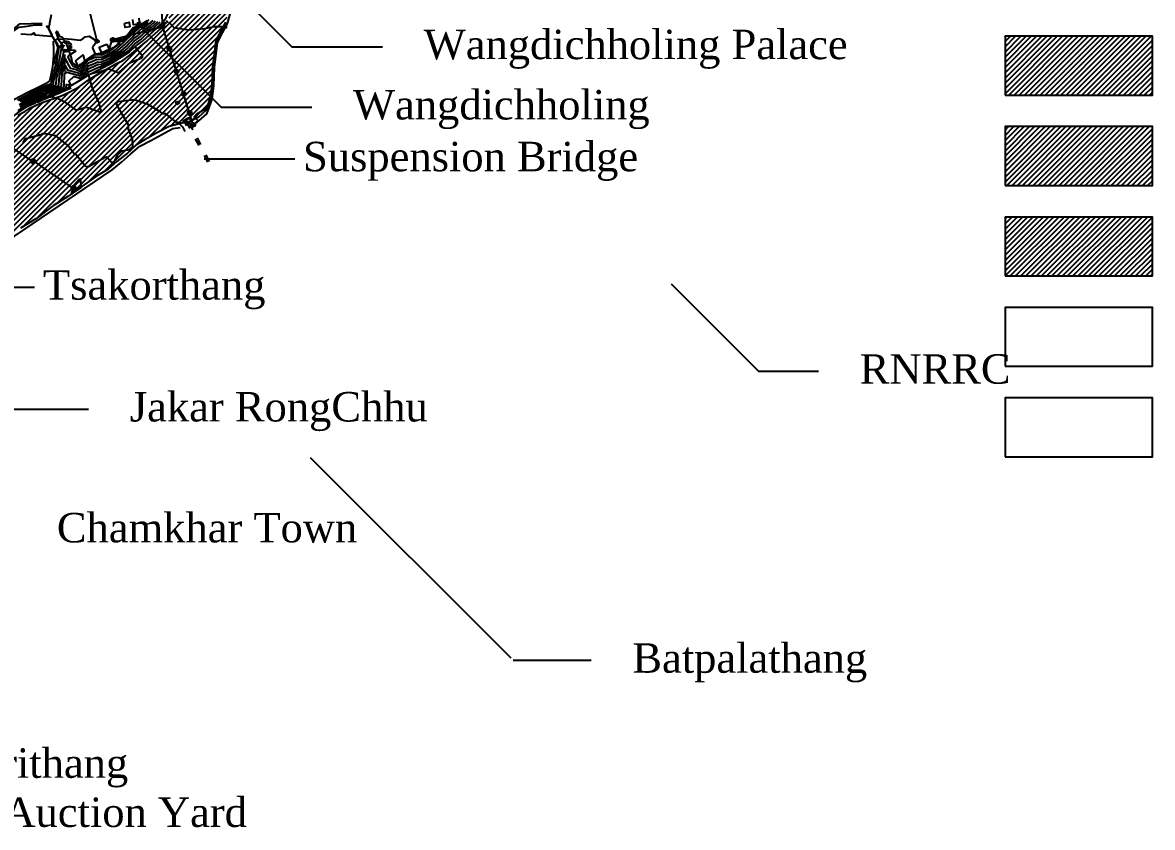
# Model space of a CAD drawing. Extents: x 13365 to 36625, y 86498 to 171760.
# Drawn here: x 15454 to 17370, y 86498 to 87863 of the extents above; entities that cross this region are included whole.
import ezdxf

# ---------------------------------------------------------------- set-up
doc = ezdxf.new("R2010")
doc.units = 0
doc.header["$LTSCALE"] = 5
doc.header["$MEASUREMENT"] = 0
for name, pattern in [('85', [0]), ('A_CONTINUOUS_LINE', [0]), ('KERB', [16, 5, -6, 5]), ('TOWNSHIP', [9, 2.5, -4, 2.5])]:
    doc.linetypes.add(name, pattern=pattern)
doc.layers.get('0').update_dxf_attribs({"linetype": 'A_CONTINUOUS_LINE'})
for name, color, linetype in [('Agricultural', 40, 'Continuous'), ('CONTOUR', 255, 'Continuous'), ('ELECTRIC', 240, 'A_CONTINUOUS_LINE'), ('EXISTING BUILDING', 21, 'A_CONTINUOUS_LINE'), ('EXISTING ROAD', 25, 'A_CONTINUOUS_LINE'), ('Institutional', 151, 'Continuous'), ('Recreational', 73, 'Continuous'), ('RELIEF', 255, 'A_CONTINUOUS_LINE'), ('Residential', 51, 'Continuous'), ('STREAM & RIVER FRONT', 161, 'A_CONTINUOUS_LINE'), ('TELECOM', 94, 'A_CONTINUOUS_LINE'), ('text', 7, 'Continuous'), ('TREES & VEGETN', 72, 'A_CONTINUOUS_LINE'), ('UNCLASS', 206, 'A_CONTINUOUS_LINE')]:
    doc.layers.add(name, color=color, linetype=linetype)

# ---------------------------------------------------------------- blocks, each defined once
blk = doc.blocks.new('S076')
at = {"color": 0}
for p, q in [((-0.5, 0.04), (-0.48, 0.13)), ((-0.5, -0.04), (-0.5, 0.04)), ((-0.48, 0.13), (-0.45, 0.21)), ((-0.48, 0.13), (-0.4, 0.12)), ((-0.45, 0.21), (-0.43, 0.25)), ((-0.43, 0.25), (-0.37, 0.33)), ((-0.37, 0.33), (-0.25, 0.2)), ((-0.35, 0.36), (-0.29, 0.41)), ((-0.25, 0.2), (-0.35, 0.36)), ((-0.29, 0.41), (-0.21, 0.45)), ((-0.21, 0.45), (-0.12, 0.48)), ((-0.12, 0.48), (-0.04, 0.28)), ((-0.04, 0.28), (-0.07, 0.49)), ((-0.07, 0.49), (0.08, 0.49)), ((-0.04, 0.28), (0, 0.14)), ((0.07, 0.43), (0.08, 0.49)), ((0.08, 0.49), (0.2, 0.47)), ((0.2, 0.47), (0.13, 0.22)), ((0.13, 0.22), (0.24, 0.44)), ((0.24, 0.44), (0.32, 0.38)), ((0.32, 0.38), (0.35, 0.35)), ((0.49, 0.07), (0.33, 0.08)), ((0.33, 0.08), (0.5, 0.05)), ((0.35, 0.35), (0.42, 0.28)), ((0.42, 0.28), (0.37, 0.25)), ((0.42, 0.28), (0.47, 0.17)), ((0.47, 0.17), (0.49, 0.07)), ((0.5, 0.05), (0.5, -0.04)), ((-0.48, -0.12), (-0.5, -0.04)), ((-0.27, -0.06), (-0.48, -0.12)), ((-0.47, -0.16), (-0.27, -0.06)), ((-0.41, -0.29), (-0.47, -0.16)), ((-0.35, -0.35), (-0.41, -0.29)), ((-0.35, -0.35), (-0.31, -0.32)), ((-0.25, -0.43), (-0.35, -0.35)), ((-0.17, -0.47), (-0.25, -0.43)), ((-0.09, -0.26), (-0.17, -0.47)), ((-0.13, -0.48), (-0.09, -0.32)), ((-0.02, -0.5), (-0.13, -0.48)), ((-0.09, -0.26), (-0.07, -0.14)), ((-0.09, -0.32), (-0.09, -0.26)), ((0.07, -0.49), (-0.02, -0.5)), ((0.07, -0.49), (0.05, -0.38)), ((0.21, -0.45), (0.07, -0.49)), ((0.24, -0.43), (0.15, -0.26)), ((0.15, -0.26), (0.21, -0.45)), ((0.35, -0.35), (0.24, -0.43)), ((0.47, -0.17), (0.28, -0.13)), ((0.28, -0.13), (0.45, -0.22)), ((0.35, -0.35), (0.33, -0.32)), ((0.41, -0.29), (0.35, -0.35)), ((0.45, -0.22), (0.41, -0.29)), ((0.48, -0.13), (0.47, -0.17)), ((0.5, -0.04), (0.48, -0.13))]:
    blk.add_line(p, q, dxfattribs=at)
blk = doc.blocks.new('S034')
at = {"color": 0}
for p, q in [((-0.5, 0), (-0.48, 0.13)), ((-0.48, -0.13), (-0.5, 0)), ((-0.48, 0.13), (-0.43, 0.25)), ((-0.43, 0.25), (-0.35, 0.35)), ((-0.35, 0.35), (-0.25, 0.43)), ((-0.3, 0), (-0.28, 0.11)), ((-0.28, -0.11), (-0.3, 0)), ((0.3, 0), (-0.3, 0)), ((-0.28, 0.11), (-0.21, 0.21)), ((-0.28, -0.11), (-0.28, 0.11)), ((-0.28, 0.11), (0.28, 0.11)), ((-0.25, 0.43), (-0.13, 0.48)), ((-0.21, 0.21), (-0.11, 0.28)), ((-0.21, -0.21), (-0.21, 0.21)), ((-0.21, 0.21), (0.21, 0.21)), ((-0.13, 0.48), (0, 0.5)), ((-0.11, 0.28), (0, 0.3)), ((-0.11, -0.28), (-0.11, 0.28)), ((-0.11, 0.28), (0.11, 0.28)), ((0, 0.5), (0.13, 0.48)), ((0, 0.3), (0.11, 0.28)), ((0, -0.3), (0, 0.3)), ((0.11, 0.28), (0.21, 0.21)), ((0.11, 0.28), (0.11, -0.28)), ((0.13, 0.48), (0.25, 0.43)), ((0.21, 0.21), (0.28, 0.11)), ((0.21, 0.21), (0.21, -0.21)), ((0.25, 0.43), (0.35, 0.35)), ((0.28, 0.11), (0.3, 0)), ((0.28, 0.11), (0.28, -0.11)), ((0.3, 0), (0.28, -0.11)), ((0.35, 0.35), (0.43, 0.25)), ((0.43, 0.25), (0.48, 0.13)), ((0.48, 0.13), (0.5, 0)), ((0.5, 0), (0.48, -0.13)), ((-0.43, -0.25), (-0.48, -0.13)), ((-0.35, -0.35), (-0.43, -0.25)), ((-0.25, -0.43), (-0.35, -0.35)), ((-0.21, -0.21), (-0.28, -0.11)), ((0.28, -0.11), (-0.28, -0.11)), ((-0.13, -0.48), (-0.25, -0.43)), ((-0.11, -0.28), (-0.21, -0.21)), ((0.21, -0.21), (-0.21, -0.21)), ((0, -0.5), (-0.13, -0.48)), ((0, -0.3), (-0.11, -0.28)), ((0.11, -0.28), (-0.11, -0.28)), ((0.11, -0.28), (0, -0.3)), ((0.13, -0.48), (0, -0.5)), ((0.21, -0.21), (0.11, -0.28)), ((0.25, -0.43), (0.13, -0.48)), ((0.28, -0.11), (0.21, -0.21)), ((0.35, -0.35), (0.25, -0.43)), ((0.43, -0.25), (0.35, -0.35)), ((0.48, -0.13), (0.43, -0.25))]:
    blk.add_line(p, q, dxfattribs=at)
blk = doc.blocks.new('S038')
at = {"color": 0}
for p, q in [((-0.5, 0), (0, 0.5)), ((-0.5, 0), (-0.48, 0.13)), ((-0.48, -0.13), (-0.5, 0)), ((0, -0.5), (-0.5, 0)), ((-0.5, 0), (0.5, 0)), ((-0.48, -0.13), (0.13, 0.48)), ((-0.48, 0.13), (-0.43, 0.25)), ((0.13, -0.48), (-0.48, 0.13)), ((-0.48, 0.13), (0.48, 0.13)), ((0.25, 0.43), (-0.43, -0.25)), ((-0.43, 0.25), (-0.35, 0.35)), ((0.43, 0.25), (-0.43, 0.25)), ((-0.43, 0.25), (0.25, -0.43)), ((-0.35, 0.35), (-0.25, 0.43)), ((-0.35, -0.35), (0.35, 0.35)), ((0.35, -0.35), (-0.35, 0.35)), ((-0.35, 0.35), (0.35, 0.35)), ((-0.35, -0.35), (-0.35, 0.35)), ((-0.25, 0.43), (-0.13, 0.48)), ((0.43, -0.25), (-0.25, 0.43)), ((-0.25, 0.43), (-0.25, -0.43)), ((-0.25, -0.43), (0.43, 0.25)), ((-0.13, 0.48), (0, 0.5)), ((-0.13, -0.48), (-0.13, 0.48)), ((-0.13, 0.48), (0.48, -0.13)), ((0.48, 0.13), (-0.13, -0.48)), ((0, 0.5), (0.13, 0.48)), ((0.5, 0), (0, 0.5)), ((0, 0.5), (0, -0.5)), ((0, -0.5), (0.5, 0)), ((0.13, 0.48), (0.25, 0.43)), ((0.13, 0.48), (0.13, -0.48)), ((0.25, 0.43), (0.35, 0.35)), ((0.25, -0.43), (0.25, 0.43)), ((0.35, 0.35), (0.43, 0.25)), ((0.35, 0.35), (0.35, -0.35)), ((0.43, 0.25), (0.48, 0.13)), ((0.48, 0.13), (0.5, 0)), ((0.5, 0), (0.48, -0.13)), ((-0.43, -0.25), (-0.48, -0.13)), ((0.48, -0.13), (-0.48, -0.13)), ((-0.35, -0.35), (-0.43, -0.25)), ((-0.43, -0.25), (0.43, -0.25)), ((-0.25, -0.43), (-0.35, -0.35)), ((0.35, -0.35), (-0.35, -0.35)), ((-0.13, -0.48), (-0.25, -0.43)), ((0, -0.5), (-0.13, -0.48)), ((0.13, -0.48), (0, -0.5)), ((0.25, -0.43), (0.13, -0.48)), ((0.35, -0.35), (0.25, -0.43)), ((0.43, -0.25), (0.35, -0.35)), ((0.48, -0.13), (0.43, -0.25))]:
    blk.add_line(p, q, dxfattribs=at)

msp = doc.modelspace()

# ---------------------------------------------------------------- hatches: boundary and pattern name
at = {"layer": 'Institutional', "linetype": 'Continuous'}
h = msp.add_hatch(dxfattribs=at)
h.set_pattern_fill('ANSI31', color=256, scale=50, style=0)
h.paths.add_polyline_path([(17120.5, 87740.3), (17370.5, 87740.3), (17370.5, 87840.3), (17120.5, 87840.3)])
at = {"layer": 'Recreational', "linetype": 'Continuous'}
h = msp.add_hatch(dxfattribs=at)
h.set_pattern_fill('ANSI31', color=256, scale=50, style=0)
h.paths.add_polyline_path([(16925, 88786.8), (16936, 88794.7), (16947.6, 88802.4), (16962.3, 88809.4), (16976.6, 88812.1), (16983.1, 88809), (16986.2, 88800.5), (16986.6, 88791.6), (16967.5, 88779.2), (16951.5, 88770.1), (16934.6, 88758.8), (16914.2, 88751.5), (16893.9, 88741.5), (16869.9, 88732.3), (16848.2, 88722.4), (16827.4, 88716.3), (16807.1, 88707.7), (16796.7, 88696.8), (16791.9, 88682.1), (16793.6, 88667.3), (16776.2, 88655.2), (16755.4, 88642.2), (16730.7, 88633.1), (16699, 88620.9), (16673, 88608.8), (16645.7, 88596.6), (16626.2, 88584.1), (16604.9, 88574.9), (16584.5, 88567.9), (16566.7, 88556.3), (16551.6, 88548.5), (16527.7, 88536.8), (16510, 88521.6), (16493, 88512), (16480.9, 88500.3), (16471.3, 88486.5), (16458.3, 88468.6), (16448.8, 88462.1), (16439.7, 88454.3), (16437.1, 88432.3), (16432.7, 88415.2), (16424.9, 88397), (16408.9, 88372.8), (16392, 88357.2), (16373.7, 88338.5), (16349.9, 88319.5), (16329.4, 88302.9), (16305.6, 88287.3), (16283.5, 88279.5), (16258.8, 88271.3), (16229.7, 88257.4), (16199.3, 88247.4), (16175.1, 88235.7), (16154.6, 88224), (16137.7, 88211), (16124.3, 88198.4), (16110.8, 88183.6), (16086.6, 88172.4), (16067.9, 88161.5), (16041.5, 88148.5), (16009.8, 88132.9), (15987.7, 88122.9), (15964.3, 88106.9), (15939.5, 88090.3), (15921.3, 88073.5), (15902.2, 88056.6), (15885.3, 88036.2), (15871.4, 88017.9), (15857.1, 87998), (15844.6, 87976.7), (15831.5, 87955.8), (15816.8, 87917.7), (15806.4, 87890), (15797.7, 87863.9), (15781.2, 87833.2), (15779, 87814.4), (15776, 87788.5), (15774.6, 87758.9), (15772, 87736.4), (15764.6, 87714.5), (15752.1, 87702.9), (15737.8, 87695.9), (15723.5, 87692.9), (15702.2, 87687.3), (15682.6, 87677.2), (15661.4, 87665.1), (15647.5, 87656.8), (15631.5, 87641.7), (15613.7, 87627.8), (15598.5, 87614.8), (15579, 87602.7), (15558.2, 87588.3), (15530.5, 87568.4), (15506.2, 87552.8), (15476.2, 87530.6), (15449.8, 87514.6), (15419.5, 87490.4), (15398.4, 87472), (15376.2, 87452.5), (15353.5, 87428.8), (15337.7, 87407.5), (15323.1, 87385.9), (15310.7, 87362.1), (15298.2, 87335.7), (15280.3, 87299.3), (15246.3, 87276.1), (15214.3, 87255), (15177.6, 87217.2), (15140.8, 87184.2), (15110, 87150.7), (15083, 87205.7), (15068.3, 87236.1), (15050, 87278.5), (15039.1, 87304.4), (15028.9, 87340.4), (15019.2, 87365.1), (15012.2, 87383.9), (15005.2, 87400.1), (15002.4, 87411.1), (15003.5, 87420.6), (15010.8, 87421.7), (15020.9, 87421.1), (15033.5, 87424.8), (15054.1, 87429.6), (15070.5, 87435.9), (15082.1, 87438), (15097.9, 87441.2), (15110.6, 87445.9), (15125.3, 87450.1), (15132.2, 87452.8), (15148.6, 87458.1), (15162.3, 87460.7), (15176.6, 87464.4), (15188.7, 87468.1), (15197.1, 87473.9), (15202.5, 87479.8), (15212, 87490.3), (15220.4, 87498.7), (15229.4, 87506.1), (15239.4, 87515.1), (15251.5, 87523.5), (15261.6, 87530.9), (15272.6, 87537.8), (15285.9, 87546.3), (15297, 87551.5), (15310.2, 87558.4), (15326, 87566.8), (15340.8, 87577.9), (15349.8, 87587), (15362, 87598.6), (15368.8, 87607.5), (15375.7, 87618.1), (15384.2, 87628.8), (15390, 87641.4), (15396.3, 87654.6), (15402.6, 87664.1), (15414.2, 87677.8), (15423.2, 87687.3), (15436.9, 87698.3), (15445.4, 87706.4), (15457.1, 87712.7), (15466, 87718.5), (15482.9, 87725.9), (15496.6, 87731.1), (15517.7, 87738.5), (15532.5, 87745.4), (15549.5, 87754.4), (15563.2, 87764.4), (15574.8, 87771.8), (15591.7, 87782.3), (15610.7, 87792.9), (15623.5, 87799.3), (15635.6, 87808.3), (15648.8, 87819.4), (15664.1, 87832), (15673.6, 87840.4), (15687.9, 87853.3), (15699.5, 87867), (15706.4, 87878), (15712.7, 87891.7), (15721.7, 87909.1), (15729.6, 87927), (15737.6, 87940.4), (15742.3, 87950.4), (15751.3, 87963.1), (15758.2, 87980.5), (15762.9, 87998.4), (15770.4, 88013.7), (15781.4, 88027.5), (15789.9, 88042.2), (15797.3, 88052.3), (15808.9, 88069.7), (15814.2, 88085), (15825.3, 88097.2), (15837.4, 88107.7), (15852.8, 88118.3), (15864.9, 88132.5), (15879.7, 88144.1), (15895.6, 88157.5), (15907.2, 88172.8), (15919.3, 88188.6), (15936.2, 88204.4), (15951, 88221.8), (15962.6, 88233.9), (15979, 88249.9), (15993.8, 88267.3), (16004.3, 88285.2), (16017, 88307.5), (16026.5, 88323.3), (16033.6, 88347), (16041.2, 88369.1), (16050.9, 88392.4), (16061.8, 88405.7), (16079.8, 88418.7), (16098.3, 88428.1), (16112.5, 88429.5), (16130.3, 88435.5), (16147.6, 88441.9), (16166, 88448.2), (16184.9, 88453), (16202.8, 88459.7), (16219.5, 88466.2), (16244.2, 88475.4), (16265.7, 88483.5), (16293.9, 88494.7), (16322.7, 88508.1), (16341.4, 88520.7), (16360.9, 88535.1), (16377.9, 88547.6), (16398.4, 88564.3), (16414.5, 88572.9), (16436.6, 88582.6), (16453.3, 88593.8), (16477.3, 88606.3), (16493.4, 88613.1), (16513.9, 88621.7), (16532.9, 88632.3), (16548.6, 88642.5), (16568.7, 88657.6), (16582.8, 88670.7), (16596.6, 88682.2), (16611.9, 88687.1), (16627.9, 88686.6), (16647.1, 88693.6), (16679.3, 88703.6), (16716.8, 88703.1), (16737.9, 88713.1), (16748.9, 88728.4), (16762.1, 88738.9), (16778.5, 88752.6), (16787.4, 88761), (16806.1, 88767.2), (16819, 88772.3), (16836.6, 88774.3), (16850.1, 88775), (16864.4, 88778.4), (16880, 88783.1), (16894.9, 88784.5), (16910.8, 88785.5)])
h = msp.add_hatch(dxfattribs=at)
h.set_pattern_fill('ANSI31', color=256, scale=50, style=0)
h.paths.add_polyline_path([(17120.5, 87586.9), (17370.5, 87586.9), (17370.5, 87686.9), (17120.5, 87686.9)])
at = {"layer": 'Residential', "linetype": 'Continuous'}
h = msp.add_hatch(dxfattribs=at)
h.set_pattern_fill('ANSI31', color=256, scale=50, style=0)
h.paths.add_polyline_path([(17120.5, 87433.5), (17370.5, 87433.5), (17370.5, 87533.5), (17120.5, 87533.5)])

# ---------------------------------------------------------------- linework, layer by layer
at = {"layer": 'Agricultural', "linetype": 'Continuous'}
msp.add_lwpolyline([(15667.6, 87867.9), (15662, 87862.4), (15651.5, 87856.2), (15643.6, 87853.2), (15634.8, 87844.7), (15620.1, 87832), (15608.1, 87821), (15593.4, 87813.4), (15576.1, 87808.4), (15564.1, 87801.4), (15556.1, 87792.7), (15548.1, 87789.1), (15538.1, 87794.7), (15536.5, 87803.7), (15532.8, 87815.7), (15527.8, 87828), (15522.1, 87834.7), (15511.8, 87835.4), (15505.5, 87830.7), (15505.8, 87818.7), (15506.1, 87808.4), (15504.5, 87787.7), (15501.7, 87773.9), (15499.4, 87764.9), (15493.4, 87759.9), (15482, 87754.6), (15460.4, 87743.9), (15438.7, 87732.6)], dxfattribs=at)
at = {"layer": 'CONTOUR', "color": 33, "linetype": 'A_CONTINUOUS_LINE'}
for points in [[(15450.4, 87844.2), (15468.3, 87843.3), (15469.1, 87843.7), (15470.6, 87844.5), (15473.2, 87845.8), (15473.4, 87845.7), (15473.5, 87845.6), (15473.4, 87843.9), (15473.4, 87843.8), (15475.5, 87842.8), (15501.4, 87840.5), (15503.6, 87841.6), (15503.7, 87842.7), (15498.2, 87853.9), (15498.8, 87855.7), (15498.9, 87857.8), (15499.9, 87860.5), (15499.6, 87863.3), (15502.3, 87877.3)], [(15446.6, 87731.7), (15462.4, 87739.9), (15463.8, 87740.5), (15479.4, 87748.5), (15481, 87749.2), (15482.1, 87749.4), (15482.7, 87749.8), (15502.4, 87757.9), (15503.9, 87758.4), (15505.5, 87759), (15505.6, 87759.1), (15505.7, 87759.4), (15506, 87763.7), (15510.3, 87779.2), (15514.4, 87794), (15515.2, 87796.8), (15517, 87802.5), (15519.2, 87816.7), (15522.5, 87822.1), (15522.6, 87822.5), (15522.3, 87823.4), (15516.2, 87832.1), (15514.8, 87834.5), (15510.7, 87847.4), (15511.4, 87848.7), (15512.2, 87848.3), (15515.9, 87840.4), (15520.3, 87839.1), (15523.1, 87836.4), (15536.3, 87835.4), (15551, 87833.8), (15556.2, 87836.7), (15559.5, 87839.5), (15566.7, 87840.4), (15579.3, 87831.9), (15579.8, 87831.8), (15579.8, 87831.7), (15579.6, 87830.7), (15572.6, 87822.4), (15572.3, 87821.5), (15572.4, 87820.6), (15576.4, 87810), (15576.4, 87809.8), (15576.4, 87809.7), (15577.2, 87809.4), (15587.6, 87808.7), (15590.2, 87810), (15601.1, 87815.2), (15604.4, 87817.4), (15617.7, 87827.6), (15618.3, 87829), (15617.9, 87829.4), (15612.5, 87831.8), (15611.9, 87833.3), (15612, 87833.4), (15612.5, 87833.9), (15620.6, 87835.5), (15624.2, 87835.4), (15624.4, 87835.5), (15625.3, 87836.1), (15633.7, 87845.5), (15638.2, 87851.6), (15641, 87854.9), (15643.5, 87855.9), (15645.8, 87857), (15647, 87857.5), (15649.4, 87862.1), (15649.2, 87864)], [(15448, 87724.4), (15453.9, 87727.6), (15461.9, 87731.7), (15469.7, 87734.8), (15477.6, 87738.9), (15485.6, 87742.2), (15491.2, 87743.3), (15493.9, 87745.4), (15503.6, 87749.4), (15510.5, 87752), (15518.3, 87754.9), (15518.8, 87755.3), (15519.4, 87756.9), (15520.8, 87777), (15521.8, 87780.4), (15522.6, 87783.6), (15524.3, 87790.4), (15524.8, 87790.8), (15525.5, 87790.4), (15529.1, 87783.2), (15546, 87779), (15550.7, 87777.1), (15551.1, 87777.1), (15551.8, 87777.3), (15559.1, 87782.5), (15559.5, 87783.2), (15565.3, 87790.1), (15574.7, 87794.3), (15581.1, 87797), (15586.6, 87796.5), (15598.5, 87802), (15603.5, 87804.4), (15620.7, 87815.6), (15629.3, 87822.9), (15633.5, 87827.6), (15642.3, 87836.2), (15647.7, 87840.2), (15652.8, 87845), (15660.5, 87852.3), (15663.6, 87853.8), (15669.4, 87857.4), (15679, 87866.3)], [(15448.8, 87722.1), (15456.3, 87726.2), (15461.7, 87728.9), (15471.6, 87732.9), (15477, 87735.6), (15487.1, 87739.9), (15494.2, 87741.3), (15497.7, 87744), (15504, 87746.5), (15512.7, 87749.9), (15522.5, 87753.6), (15523.2, 87754.1), (15523.8, 87755.7), (15524.5, 87775.9), (15525.4, 87777.5), (15525.5, 87777.5), (15526.3, 87777.3), (15526.3, 87777.4), (15526.4, 87777.5), (15526, 87778.3), (15526, 87778.4), (15526.1, 87778.5), (15527.1, 87779.4), (15527.2, 87779.4), (15528.7, 87779.4), (15547.8, 87774.3), (15550.8, 87773.1), (15551.1, 87773.1), (15551.9, 87773.4), (15561.3, 87780), (15561.6, 87780.5), (15565.5, 87785.1), (15578.6, 87791), (15582.8, 87792.8), (15586.3, 87792.4), (15601.3, 87799.4), (15604.4, 87800.8), (15626.1, 87815), (15631.5, 87819.6), (15637.2, 87826), (15643.1, 87831.7), (15650.9, 87837.5), (15654.2, 87840.7), (15664.7, 87850.7), (15666.8, 87851.7), (15670.8, 87854.2), (15683, 87865.4)], [(15449.6, 87719.8), (15458.8, 87724.8), (15461.5, 87726.2), (15473.6, 87731), (15476.4, 87732.4), (15488.6, 87737.6), (15497.3, 87739.3), (15501.4, 87742.5), (15504.4, 87743.7), (15514.9, 87747.7), (15526.8, 87752.2), (15527.6, 87752.8), (15527.7, 87753.2), (15527.9, 87758), (15528.1, 87758.4), (15528.6, 87758.5), (15534.1, 87757.4), (15534.6, 87757.6), (15534.8, 87758.2), (15532.5, 87764), (15532.5, 87764.5), (15532.9, 87765.2), (15539.7, 87771.5), (15540.4, 87771.9), (15541.1, 87771.9), (15549.6, 87769.6), (15550.9, 87769.1), (15551, 87769), (15552.1, 87769.4), (15563.5, 87777.6), (15563.6, 87777.8), (15565.6, 87780.1), (15582.6, 87787.7), (15584.4, 87788.5), (15586, 87788.4), (15604.1, 87796.7), (15605.2, 87797.3), (15631.5, 87814.5), (15633.7, 87816.3), (15640.9, 87824.4), (15643.9, 87827.3), (15654, 87834.8), (15655.7, 87836.5), (15668.9, 87849), (15670, 87849.6), (15672.1, 87850.9), (15687, 87864.6)], [(15451.5, 87729), (15462, 87734.4), (15467.7, 87736.7), (15478.2, 87742.1), (15484.1, 87744.5), (15488.2, 87745.4), (15490.2, 87746.9), (15503.2, 87752.2), (15508.3, 87754.1), (15514, 87756.3), (15514.4, 87756.6), (15514.8, 87757.7), (15515.9, 87772.6), (15517.9, 87780), (15519.9, 87787), (15522.5, 87795.5), (15524.2, 87802.5), (15524.7, 87802.9), (15525.5, 87802.5), (15529.9, 87793.8), (15534.1, 87786.3), (15544.2, 87783.7), (15550.6, 87781.1), (15551.2, 87781.1), (15551.7, 87781.3), (15556.9, 87785), (15557.4, 87785.9), (15565.2, 87795.1), (15570.8, 87797.6), (15579.5, 87801.3), (15586.9, 87800.6), (15595.8, 87804.7), (15602.7, 87808), (15615.3, 87816.2), (15627.1, 87826.2), (15629.8, 87829.2), (15641.5, 87840.6), (15644.6, 87843), (15651.4, 87849.3), (15656.2, 87853.9), (15660.4, 87855.9), (15668, 87860.7), (15675, 87867.1)], [(15652.8, 87865.2), (15651.8, 87862.5), (15649.9, 87858.6), (15650, 87858.2), (15650.3, 87858.2), (15654, 87860.1), (15665.3, 87867.2)], [(15513.2, 87820.5), (15507.1, 87798), (15509.4, 87791.7), (15509.9, 87791.3), (15510.4, 87791.7), (15511.6, 87797.4), (15511.6, 87797.5), (15511.7, 87797.7), (15515.5, 87821.8), (15515.6, 87821.8), (15515.6, 87821.9), (15515.6, 87821.9), (15515.5, 87822), (15511.2, 87830.1), (15510.3, 87830.3), (15509.9, 87829.4), (15513.2, 87820.5)], [(15453.5, 87660.4), (15455, 87661.3), (15456.3, 87662.8), (15457, 87665.3), (15457.1, 87665.5), (15459.1, 87666.6), (15486.8, 87674.2), (15487.4, 87675.2), (15487.5, 87675.2), (15487.6, 87675.2), (15488.8, 87675.3), (15493, 87675), (15508.6, 87671.6), (15532, 87653.1), (15541.1, 87641.1), (15544.2, 87639.5), (15560.4, 87620.1), (15565.4, 87619), (15593.6, 87635.1), (15596.2, 87635.6), (15597.2, 87635.1), (15605, 87626.1), (15606, 87625.7), (15606.3, 87625.8), (15609.3, 87628.5), (15615.7, 87640), (15622.6, 87645.8), (15634.7, 87647.9), (15639.8, 87652), (15640.1, 87652.4), (15640.3, 87653.3), (15639.9, 87665.5), (15633.5, 87682.5), (15633, 87689.9), (15623.2, 87707.2), (15613.7, 87724.7), (15613.7, 87728.2), (15615.6, 87729.6), (15643.1, 87732.9), (15664.9, 87725.7), (15684.6, 87714), (15690.5, 87709), (15695.4, 87709.1), (15713.8, 87694.4), (15717.1, 87694.3), (15724.8, 87686.5), (15728.9, 87678.7)], [(15742.7, 87681.8), (15742.3, 87682.1), (15739.6, 87687.3), (15739.5, 87687.9), (15739.7, 87688.1), (15742.9, 87690.1), (15750.7, 87696.1), (15751.1, 87696.8), (15750.9, 87697.5), (15745.2, 87702.7), (15744.9, 87703.3), (15745.1, 87703.9), (15749.7, 87709.3), (15770, 87720.6), (15770.3, 87721.1), (15770.3, 87721.1), (15770.4, 87721.1), (15770.8, 87721.1), (15770.9, 87721.1)], [(15736.5, 87691.8), (15736.2, 87693.9), (15736.3, 87694), (15737.3, 87694.7), (15739.9, 87696.6), (15740, 87696.8), (15739.8, 87697.3), (15735.9, 87701.3), (15735.5, 87701.6), (15735.3, 87701.5), (15733.4, 87700.6), (15726.1, 87696.3), (15725.8, 87695.7), (15725.9, 87695.4), (15729.2, 87692.3), (15731.7, 87688.4)]]:
    msp.add_lwpolyline(points, dxfattribs=at)
at = {"layer": 'CONTOUR', "color": 252, "linetype": 'A_CONTINUOUS_LINE'}
for points in [[(15449, 87730.4), (15462.2, 87737.2), (15465.8, 87738.6), (15478.8, 87745.3), (15482.5, 87746.9), (15485.1, 87747.4), (15486.4, 87748.4), (15502.8, 87755), (15506.1, 87756.3), (15509.7, 87757.7), (15510, 87757.9), (15510.3, 87758.6), (15511, 87768.1), (15514.1, 87779.6), (15517.1, 87790.5), (15518.8, 87796.2), (15522.2, 87807.2), (15522.9, 87811.7), (15525.8, 87817), (15526.2, 87817.3), (15527.4, 87817.6), (15542, 87816.6), (15543.2, 87815.6), (15542.7, 87814.3), (15531.2, 87806.9), (15530.5, 87805.9), (15530.5, 87805.5), (15532.8, 87800.4), (15537.7, 87791.8), (15539.1, 87789.3), (15542.4, 87788.5), (15550.5, 87785.2), (15551.2, 87785.1), (15551.5, 87785.2), (15554.7, 87787.5), (15555.3, 87788.6), (15565, 87800.1), (15566.8, 87801), (15577.9, 87805.5), (15587.2, 87804.7), (15593, 87807.3), (15601.9, 87811.6), (15609.8, 87816.8), (15624.9, 87829.5), (15626.1, 87830.8), (15640.7, 87845), (15641.5, 87845.7), (15650, 87853.6), (15652, 87855.5), (15657.2, 87858), (15666.7, 87863.9)], [(15450.4, 87717.6), (15461.2, 87723.4), (15461.3, 87723.5), (15475.5, 87729.1), (15475.7, 87729.2), (15490.1, 87735.2), (15500.3, 87737.3), (15500.9, 87737.7), (15502, 87737.9), (15513.8, 87734.5), (15523, 87730), (15542.5, 87716), (15544.2, 87715.3), (15545.5, 87715.4), (15561.2, 87720), (15561.4, 87720.2), (15561.4, 87720.2), (15561.4, 87720.2), (15561.9, 87720), (15574.8, 87715.5), (15585.5, 87711.6), (15586.5, 87711.8), (15587, 87713.2), (15582.7, 87729.1), (15578.7, 87736.6), (15571.5, 87753.7), (15566.3, 87771.8), (15565.5, 87773.1), (15565.4, 87773.1), (15563.8, 87773.5), (15563.7, 87773.7), (15563.7, 87773.9), (15565.7, 87775.1), (15565.7, 87775.1), (15565.8, 87775.1), (15568.7, 87776.5), (15586.4, 87781.2), (15600.1, 87784.9), (15615.8, 87779), (15617.1, 87778.9), (15618.8, 87779.7), (15636.7, 87795.6), (15655.9, 87803.5), (15657, 87804.8), (15656.7, 87806.5), (15644.9, 87821), (15644.4, 87822.6), (15644.4, 87822.6), (15644.6, 87822.8), (15644.7, 87822.9), (15657.1, 87832.1), (15657.1, 87832.2), (15673.1, 87847.4), (15673.3, 87847.5), (15673.5, 87847.6), (15691, 87863.7)], [(15692.3, 87864.2), (15693.6, 87861.2), (15693.8, 87861), (15694.5, 87861), (15700.3, 87865.2)], [(15701.8, 87864.8), (15710.3, 87855), (15735.7, 87851.3), (15762.7, 87853.5), (15778.7, 87856.8), (15790.3, 87856.8), (15798, 87857.8), (15798.6, 87857.6), (15798.7, 87857.4), (15798.7, 87855.7), (15798.7, 87854.5), (15798.7, 87854.4), (15798.7, 87854.4), (15799, 87854.2), (15799.2, 87854)]]:
    msp.add_lwpolyline(points, dxfattribs=at)
at = {"layer": 'CONTOUR', "linetype": 'A_CONTINUOUS_LINE'}
for points in [[(15543.2, 87798.4), (15543.3, 87797.9), (15545.9, 87792.5), (15545.9, 87791.9), (15545.9, 87791.9), (15545.5, 87791.6), (15545.5, 87791.6), (15545.5, 87791.5), (15546.1, 87791.1), (15550.9, 87789.2), (15551.3, 87789.1), (15551.4, 87789.1), (15552.6, 87790), (15553.2, 87791.3), (15557.7, 87796.6), (15559, 87798.4), (15559, 87798.5), (15559, 87799.3), (15556.9, 87807.8), (15556.3, 87808.4), (15555, 87808.2), (15543.9, 87799.4), (15543.2, 87798.4)], [(15551.6, 87597.6), (15551.4, 87597.6), (15548.9, 87597.2), (15540.3, 87587.6), (15536.6, 87585), (15536.4, 87584.7), (15536.6, 87584.4), (15539.6, 87582), (15539.6, 87581.9), (15539.1, 87578.4), (15536.5, 87576.1), (15536.3, 87575.9), (15536.3, 87575.7), (15536.6, 87573.2), (15536.7, 87573), (15538.3, 87573.2), (15551.9, 87582.5), (15552.8, 87583.6), (15553, 87584.6), (15552.1, 87596.6), (15551.6, 87597.6)]]:
    msp.add_lwpolyline(points, dxfattribs=at)
at = {"layer": 'ELECTRIC', "linetype": 'A_CONTINUOUS_LINE'}
for p, q in [((15580.1, 87831.8), (15568, 87879.2)), ((15470.9, 87627.8), (15390.7, 87681.8)), ((15470.9, 87627.8), (15471.5, 87628.9)), ((15471.5, 87628.9), (15539.6, 87581.9)), ((15539.6, 87581.9), (15540.3, 87582.9))]:
    msp.add_line(p, q, dxfattribs=at)
at = {"layer": 'EXISTING BUILDING', "linetype": 'A_CONTINUOUS_LINE'}
msp.add_line((15583.5, 87821.5), (15596.4, 87827.1), dxfattribs=at)
at = {"layer": 'EXISTING BUILDING', "linetype": 'TOWNSHIP'}
for p, q in [((15731.3, 87695.1), (15774.1, 87614.2)), ((15734.7, 87696.8), (15776.7, 87615.6))]:
    msp.add_line(p, q, dxfattribs=at)
at = {"layer": 'EXISTING BUILDING', "linetype": 'A_CONTINUOUS_LINE'}
for points in [[(15495.5, 87857.7), (15494.9, 87856), (15496.4, 87855.2)], [(15495.5, 87857.7), (15497, 87857.1), (15496.4, 87855.2), (15494.9, 87856), (15495.5, 87857.7)], [(15636, 87856.5), (15634.8, 87863.4), (15626.3, 87862)], [(15636, 87856.5), (15627.4, 87855.1), (15626.3, 87862)], [(15650.7, 87870.7), (15652.1, 87861.4), (15641.9, 87859.5), (15640.3, 87868.9)], [(15596.4, 87827.1), (15600.5, 87817.8), (15587.8, 87812.2), (15583.5, 87821.5)], [(15551.6, 87793.5), (15552.5, 87792.3), (15551.3, 87791.4), (15550.5, 87792.6), (15551.6, 87793.5)]]:
    msp.add_lwpolyline(points, dxfattribs=at)
at = {"layer": 'EXISTING ROAD', "linetype": 'KERB'}
for points in [[(15535.7, 87752.2), (15526.2, 87748), (15514, 87742.7), (15500.4, 87737.2), (15475.5, 87726.8), (15459.4, 87719.7), (15445.6, 87711.1), (15436.6, 87703.5), (15424.4, 87695), (15414.4, 87686.2), (15406.8, 87677.3), (15396.5, 87662.6), (15388.8, 87650.6), (15379.3, 87631.1), (15368.4, 87614.3), (15360.7, 87604.5), (15352.6, 87594.4), (15344.4, 87586.6)], [(15490.2, 87735.1), (15504.7, 87741.2), (15516.4, 87746.3), (15529, 87752.4), (15535.3, 87756)], [(15445.9, 87714.1), (15450.5, 87717.3), (15461.3, 87723.3)], [(15461.3, 87723.3), (15475.7, 87728.9), (15490.2, 87735.1)]]:
    msp.add_lwpolyline(points, dxfattribs=at)
at = {"layer": 'Recreational', "linetype": 'Continuous'}
for points in [[(15445.4, 87706.4), (15457.1, 87712.7), (15466, 87718.5), (15482.9, 87725.9), (15496.6, 87731.1), (15517.7, 87738.5), (15532.5, 87745.4), (15549.5, 87754.4), (15563.2, 87764.4), (15574.8, 87771.8), (15591.7, 87782.3), (15610.7, 87792.9), (15623.5, 87799.3), (15635.6, 87808.3), (15648.8, 87819.4), (15664.1, 87832), (15673.6, 87840.4), (15687.9, 87853.3), (15699.5, 87867)], [(15797.7, 87863.9), (15781.2, 87833.2), (15779, 87814.4), (15776, 87788.5), (15774.6, 87758.9), (15772, 87736.4), (15764.6, 87714.5), (15752.1, 87702.9), (15737.8, 87695.9), (15723.5, 87692.9), (15702.2, 87687.3), (15682.6, 87677.2), (15661.4, 87665.1), (15647.5, 87656.8), (15631.5, 87641.7), (15613.7, 87627.8), (15598.5, 87614.8), (15579, 87602.7), (15558.2, 87588.3), (15530.5, 87568.4), (15506.2, 87552.8), (15476.2, 87530.6), (15449.8, 87514.6)]]:
    msp.add_lwpolyline(points, dxfattribs=at)
at = {"layer": 'RELIEF'}
for p, q in [((15640.4, 87846.7), (15648.9, 87856.7)), ((15600.5, 87817.8), (15604.7, 87831.7)), ((15552.5, 87792.3), (15564.9, 87802.5)), ((15564.9, 87802.5), (15576.2, 87809.7)), ((15576.2, 87809.7), (15587.8, 87812.2)), ((15541.6, 87790.8), (15551.3, 87791.4))]:
    msp.add_line(p, q, dxfattribs=at)
for points in [[(15536.2, 87756.7), (15551, 87765.8), (15565.8, 87775), (15585.7, 87785.1), (15605.7, 87795.2), (15635.1, 87814.1), (15644.7, 87822.8), (15657.1, 87832.1), (15673.7, 87847.2), (15691.3, 87863.7), (15697.2, 87871.9), (15704.2, 87885.8)], [(15251, 87758.5), (15266.2, 87760.1), (15285.2, 87769.4), (15304.1, 87778.7), (15316.4, 87790), (15328.8, 87801.2), (15341.1, 87812.5), (15357.5, 87819.2), (15373.8, 87826), (15391.6, 87830.5), (15409.4, 87835), (15421.4, 87841.6), (15433.5, 87848.3), (15448.8, 87861.4), (15467.9, 87862.1), (15487, 87862.7)], [(15259.1, 87753.2), (15275.6, 87758), (15292.2, 87762.7), (15307.4, 87776), (15322.5, 87789.3), (15334.4, 87803), (15346.4, 87808.9), (15360.1, 87815.4), (15373.7, 87821.9), (15395.1, 87828), (15416.5, 87834.1), (15432.3, 87844.8), (15448, 87855.5), (15461.4, 87857.5), (15474.7, 87859.5), (15486.8, 87858.9)], [(15445.1, 87732.6), (15462.5, 87741.7), (15479.9, 87750.9), (15502.1, 87760.1), (15506.8, 87778.8), (15511.5, 87797.5), (15515.4, 87821.8), (15505.1, 87838.8), (15497.3, 87853.7)], [(15604.7, 87831.7), (15623.2, 87832.1), (15640.4, 87846.7)], [(15524.6, 87809.4), (15524.8, 87795.1), (15524.9, 87780.7)]]:
    msp.add_lwpolyline(points, dxfattribs=at)
at = {"layer": 'STREAM & RIVER FRONT', "linetype": 'TOWNSHIP'}
msp.add_line((15708.4, 87684), (15724.2, 87685.6), dxfattribs=at)
at = {"layer": 'STREAM & RIVER FRONT', "linetype": '85'}
msp.add_line((15470, 87521.3), (15605.3, 87613.5), dxfattribs=at)
for points in [[(15801, 87862.1), (15806.1, 87880.1)], [(15784.1, 87829.5), (15792.5, 87845.8), (15801, 87862.1)], [(15739.9, 87687.1), (15752.6, 87696.8), (15766.3, 87708.5), (15770.8, 87720.9), (15775.2, 87733.3), (15778.1, 87756.9), (15779, 87787.2), (15784.1, 87829.5)], [(15652.6, 87653.5), (15671.2, 87663.6), (15708.4, 87684)], [(15605.3, 87613.5), (15621.1, 87626.8), (15636.8, 87640.1), (15652.6, 87653.5)], [(15298.3, 87328.4), (15307.9, 87348.3), (15317.5, 87368.3), (15327.1, 87388.2), (15351.2, 87421.9), (15365.7, 87435.7), (15380.1, 87449.5), (15416.3, 87481.9), (15439.9, 87501), (15470, 87521.3)]]:
    msp.add_lwpolyline(points, dxfattribs=at)
at = {"layer": 'TELECOM', "linetype": 'A_CONTINUOUS_LINE'}
for points in [[(15691.2, 87856.4), (15689.5, 87891.5), (15681.8, 87920.4)], [(15743.2, 87689.9), (15737, 87710), (15726.8, 87742.4), (15714.8, 87780.3), (15702.6, 87819.3), (15691.2, 87856.4), (15606.4, 87834.1)]]:
    msp.add_lwpolyline(points, dxfattribs=at)
at = {"layer": 'text', "linetype": 'Continuous'}
for p, q in [((15639, 88094), (15910.5, 87822.5)), ((15648.7, 87862), (15790.5, 87720.2)), ((15910.5, 87822.5), (16064.2, 87822.5)), ((15790.5, 87720.2), (15944.2, 87720.2)), ((15761.6, 87632.4), (15915.3, 87632.4)), ((15320.3, 87414.5), (15474, 87414.5)), ((16553.7, 87420.2), (16702.1, 87271.8)), ((16702.1, 87271.8), (16803.9, 87271.8)), ((15433.4, 87207.7), (15565.5, 87207.7)), ((15941.6, 87125.7), (16281.8, 86785.6)), ((16286, 86781.4), (16418.1, 86781.4))]:
    msp.add_line(p, q, dxfattribs=at)
for points in [[(17120.5, 87740.3), (17370.5, 87740.3), (17370.5, 87840.3), (17120.5, 87840.3)], [(17120.5, 87586.9), (17370.5, 87586.9), (17370.5, 87686.9), (17120.5, 87686.9)], [(17120.5, 87433.5), (17370.5, 87433.5), (17370.5, 87533.5), (17120.5, 87533.5)], [(17120.5, 87280.2), (17370.5, 87280.2), (17370.5, 87380.2), (17120.5, 87380.2)], [(17120.5, 87126.8), (17370.5, 87126.8), (17370.5, 87226.8), (17120.5, 87226.8)]]:
    msp.add_lwpolyline(points, close=True, dxfattribs=at)
at = {"layer": 'UNCLASS', "linetype": 'TOWNSHIP'}
for p, q in [((15731.3, 87695.1), (15774.1, 87614.2)), ((15734.7, 87696.8), (15776.7, 87615.6))]:
    msp.add_line(p, q, dxfattribs=at)
at = {"layer": 'UNCLASS', "linetype": 'KERB'}
for points in [[(15715, 87724.6), (15713.2, 87727.9), (15717.9, 87730.4)], [(15717.9, 87730.4), (15719.6, 87727.1), (15715, 87724.6)]]:
    msp.add_lwpolyline(points, dxfattribs=at)

# ---------------------------------------------------------------- block references
at = {"layer": 'ELECTRIC', "rotation": 270}
for p, xscale, yscale, zscale in [((15580.1, 87831.8), 5.4, 5.4, 5.4), ((15580.1, 87831.8), 5.4, 5.4, 5.4), ((15470.9, 87627.8), 6.75, 6.75, 6.75), ((15470.9, 87627.8), 6.75, 6.75, 6.75), ((15471.5, 87628.9), 6.75, 6.75, 6.75), ((15471.5, 87628.9), 6.75, 6.75, 6.75), ((15540.3, 87582.9), 6.75, 6.75, 6.75), ((15540.3, 87582.9), 6.75, 6.75, 6.75), ((15539.6, 87581.9), 6.75, 6.75, 6.75), ((15539.6, 87581.9), 6.75, 6.75, 6.75)]:
    msp.add_blockref('S034', p, dxfattribs=dict(at, xscale=xscale, yscale=yscale, zscale=zscale))
at = {"layer": 'TELECOM', "xscale": 6.75, "yscale": 6.75, "zscale": 6.75, "rotation": 270}
for p in [(15691.2, 87856.4), (15691.2, 87856.4), (15606.4, 87834.1), (15606.4, 87834.1), (15702.6, 87819.3), (15702.6, 87819.3), (15714.8, 87780.3), (15714.8, 87780.3), (15726.8, 87742.4), (15726.8, 87742.4), (15737, 87710), (15737, 87710), (15743.2, 87689.9), (15743.2, 87689.9)]:
    msp.add_blockref('S038', p, dxfattribs=at)
at = {"layer": 'TREES & VEGETN', "xscale": 18, "yscale": 18, "zscale": 18, "rotation": 270}
msp.add_blockref('S076', (15527.3, 87823), dxfattribs=at)

# ---------------------------------------------------------------- texts
at = {"layer": 'text', "linetype": 'Continuous', "char_height": 50, "attachment_point": 1}
for s, insert, width in [('{\\fTimes New Roman|b0|i0|c0|p18;Wangdichholing Palace}', (16134.2, 87851.4), 735.026), ('{\\fTimes New Roman|b0|i0|c0|p18;Wangdichholing }', (16014.2, 87749.1), 735.026), ('{\\fTimes New Roman|b0|i0|c0|p18;Suspension Bridge}', (15929.4, 87661.2), 735.026), ('{\\fTimes New Roman|b0|i0|c0|p18;Tsakorthang}', (15488.1, 87443.3), 735.026), ('{\\fTimes New Roman|b0|i0|c0|p18;RNRRC}', (16873.9, 87300.7), 1222.714), ('{\\fTimes New Roman|b0|i0|c0|p18;Jakar RongChhu}', (15635.5, 87236.6), 1253.2), ('{\\fTimes New Roman|b0|i0|c0|p18;Chamkhar Town }', (15511.7, 87031.4), 1222.714), ('{\\fTimes New Roman|b0|i0|c0|p18;Batpalathang}', (16488.1, 86810.2), 1222.714), ('{\\fTimes New Roman|b0|i0|c0|p18;Gangrithang\\PFDC Auction Yard }', (15255.2, 86631.9), 1222.714)]:
    msp.add_mtext(s, dxfattribs=dict(at, insert=insert, width=width))

doc.saveas('drawing.dxf')
